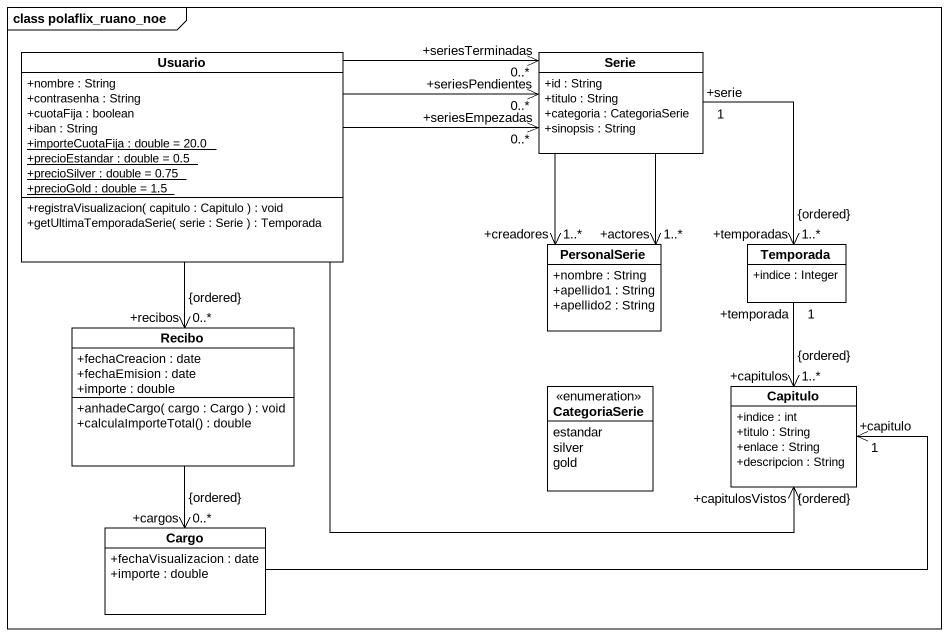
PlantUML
@startuml
mainframe class polaflix_ruano_noe
hide circle
hide empty members
skinparam classAttributeIconSize 0
class Usuario {
  +nombre : String
  +contrasenha : String
  +cuotaFija : boolean
  +iban : String
  {static} +importeCuotaFija : double = 20.0
  {static} +precioEstandar : double = 0.5
  {static} +precioSilver : double = 0.75
  {static} +precioGold : double = 1.5
  +registraVisualizacion( capitulo : Capitulo ) : void
  +getUltimaTemporadaSerie( serie : Serie ) : Temporada
}
class Serie {
  +id : String
  +titulo : String
  +categoria : CategoriaSerie
  +sinopsis : String
}
class PersonalSerie {
  +nombre : String
  +apellido1 : String
  +apellido2 : String
}
class Temporada {
  +indice : Integer
}
class Recibo {
  +fechaCreacion : date
  +fechaEmision : date
  +importe : double
  +anhadeCargo( cargo : Cargo ) : void
  +calculaImporteTotal() : double
}
enum CategoriaSerie {
  estandar
  silver
  gold
}
class Capitulo {
  +indice : int
  +titulo : String
  +enlace : String
  +descripcion : String
}
class Cargo {
  +fechaVisualizacion : date
  +importe : double
}
Serie "+seriesPendientes\n0..*" <-left- Usuario
Serie "+seriesEmpezadas\n0..*" <-left- Usuario
Serie "+seriesTerminadas\n0..*" <-left- Usuario
PersonalSerie "+creadores\n1..*" <-up- Serie
PersonalSerie "+actores\n1..*" <-up- Serie
Temporada "+temporadas\n1..*\n{ordered}" <-up- "1\n+serie" Serie
Recibo "+recibos\n0..*\n{ordered}" <-up- Usuario
Capitulo "+capitulosVistos\n{ordered}" <-left- Usuario
Capitulo "+capitulos\n1..*\n{ordered}" <-up- "+temporada\n1" Temporada
Capitulo "+capitulo\n1" <-left- Cargo
Cargo "+cargos\n0..*\n{ordered}" <-up- Recibo
@enduml
